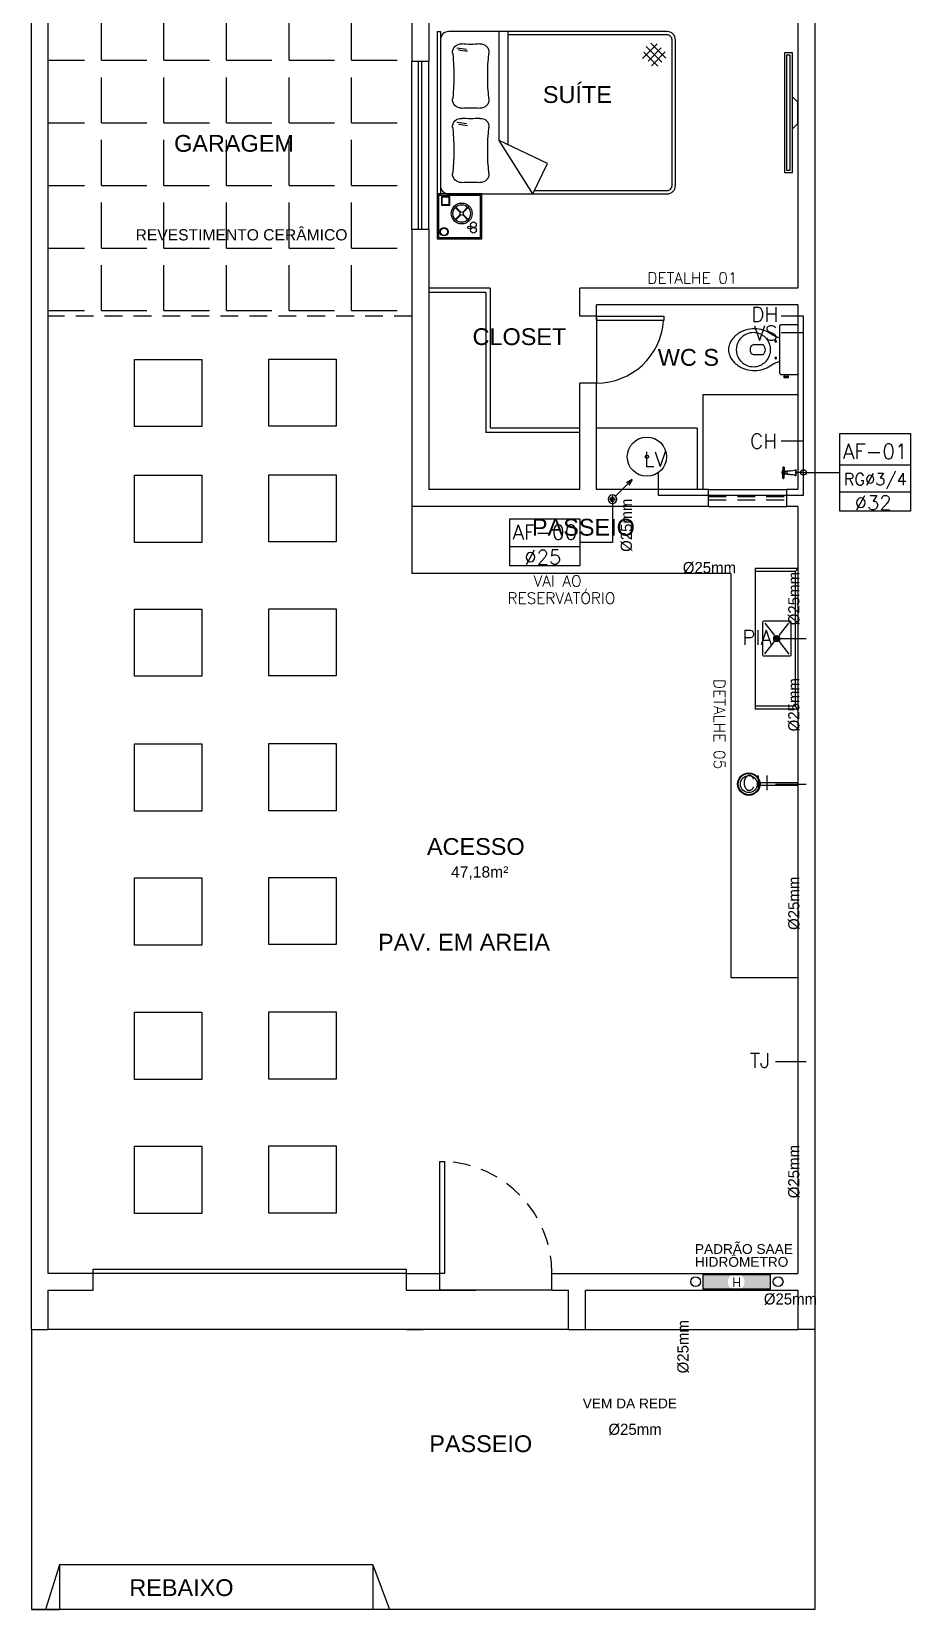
# Model space of a CAD drawing. Header units: millimetres. Extents: x 1936 to 2253, y 326 to 453.
# Drawn here: x 2082.61 to 2090.46, y 336.97 to 351.06 of the extents above; entities that cross this region are included whole.
import ezdxf
from ezdxf.enums import TextEntityAlignment as Align

# ---------------------------------------------------------------- set-up
doc = ezdxf.new("R2010")
doc.units = ezdxf.units.MM
doc.header["$LTSCALE"] = 0.5
doc.linetypes.add('HIDDEN', pattern=[9.525, 6.35, -3.175])
for name, color, linetype in [('-HIDRO', 8, 'Continuous'), ('A-PEN-B', 5, 'Continuous'), ('A-PEN-W', 7, 'Continuous'), ('AF', 5, 'Continuous'), ('CONEXAO_AG_FRIA', 2, 'Continuous'), ('Diametro', 2, 'Continuous'), ('HID-TUBAF', 4, 'Continuous'), ('HID-TUBPRIMARIO', 5, 'Continuous'), ('HIDRO 01', 4, 'Continuous'), ('Prumadas_L', 1, 'Continuous'), ('Prumadas_Q', 3, 'Continuous'), ('Prumadas_T', 2, 'Continuous'), ('TEXTO', 7, 'Continuous')]:
    doc.layers.add(name, color=color, linetype=linetype)
doc.layers.add('COTAS', color=53, linetype='Continuous', lineweight=9)
doc.layers.add('E-TXT-W', color=7, linetype='Continuous', lineweight=20)
doc.styles.add('100-25', font='ROMANS.shx', dxfattribs={"height": 0.12})
doc.styles.add('CARIMBO_DADOS', font='arial.ttf', dxfattribs={"height": 0.1})
doc.styles.add('ROMANS', font='romans')
doc.dimstyles.new('COTAS_EXTERNAS', dxfattribs={"dimtxt": 0.1, "dimasz": 0.01, "dimexe": 0, "dimexo": 0, "dimgap": 0.07, "dimtad": 1, "dimzin": 5, "dimdsep": 46, "dimtxsty": 'CARIMBO_DADOS', "dimblk1": 'CIRCULOS', "dimblk2": 'CIRCULOS', "dimsah": 1, "dimcen": 0, "dimse1": 1, "dimse2": 1, "dimclrd": 8, "dimclre": 8, "dimclrt": 230, "dimadec": 0, "dimazin": 0, "dimtfac": 100, "dimtix": 1, "dimtmove": 2, "dimatfit": 3, "dimldrblk": 'CIRCULOS', "dimfxl": 1, "dimtolj": 1, "dimtzin": 5, "dimarcsym": 0})

# ---------------------------------------------------------------- blocks, each defined once
blk = doc.blocks.new('DGDG')
at = {"layer": 'HIDRO 01', "color": 4}
for p, q in [((-0.026, 0.078), (-0.026, 0.081)), ((0, 0.081), (-0.026, 0.081)), ((0, 0.078), (-0.026, 0.078)), ((-0.016, 0), (-0.016, 0.027)), ((0, 0), (-0.016, 0)), ((-0.011, 0), (-0.011, -0.016)), ((0.026, 0.081), (0, 0.081)), ((0.026, 0.078), (0, 0.078)), ((0.016, 0), (0, 0)), ((0.011, 0), (0.011, -0.016)), ((0.016, 0.027), (0.016, 0)), ((0.026, 0.081), (0.026, 0.078)), ((-0.051, -0.028), (-0.051, -0.032)), ((-0.051, -0.032), (-0.051, -0.036)), ((-0.049, -0.027), (-0.022, -0.027)), ((-0.049, -0.037), (-0.02, -0.037)), ((-0.005, -0.027), (-0.023, -0.027)), ((-0.005, -0.037), (-0.021, -0.037)), ((-0.01, -0.016), (-0.015, -0.016)), ((-0.011, -0.04), (-0.015, -0.04)), ((0, -0.04), (-0.011, -0.04)), ((0, -0.016), (-0.01, -0.016)), ((0, -0.027), (-0.005, -0.027)), ((-0.005, -0.037), (0, -0.037)), ((0.01, -0.016), (0, -0.016)), ((0.005, -0.027), (0, -0.027)), ((0, -0.037), (0.005, -0.037)), ((0.011, -0.04), (0, -0.04)), ((0.005, -0.027), (0.022, -0.027)), ((0.005, -0.037), (0.021, -0.037)), ((0.015, -0.016), (0.01, -0.016)), ((0.015, -0.04), (0.011, -0.04)), ((0.015, -0.04), (0.015, -0.04)), ((0.049, -0.037), (0.02, -0.037)), ((0.049, -0.027), (0.022, -0.027)), ((0.028, -0.027), (0.023, -0.027)), ((0.023, -0.037), (0.028, -0.037)), ((0.033, -0.027), (0.028, -0.027)), ((0.028, -0.037), (0.033, -0.037)), ((0.051, -0.028), (0.051, -0.032)), ((0.051, -0.036), (0.051, -0.032))]:
    blk.add_line(p, q, dxfattribs=at)
for points in [[(-0.015, -0.016), (-0.015, -0.018), (-0.015, -0.019), (-0.016, -0.022)], [(0.015, -0.016), (0.015, -0.018), (0.015, -0.019), (0.016, -0.022)]]:
    blk.add_lwpolyline(points, dxfattribs=at)
at = {"layer": 'HIDRO 01', "color": 4, "extrusion": (0, 0, -1)}
for centre, radius, start, end in [((0.083, 0.04), 0.0678, 146.3582, 191.4507), ((-0.083, 0.04), 0.0678, 348.5496, 33.642), ((0.049, -0.036), 0.00125, 270, 0), ((0.034, -0.032), 0.005, 0.0182, 89.9818), ((0.034, -0.032), 0.005, 270.026, 359.974), ((0.024, -0.032), 0.005, 90.0183, 179.9819), ((0.024, -0.032), 0.005, 180.0183, 269.9819), ((0.023, -0.02), 0.00688, 192.3599, 270), ((0.021, -0.044), 0.00688, 91.2368, 146.379), ((0.013, -0.041), 0.001, 10.0948, 90), ((0.013, -0.041), 0.000999, 290.1219, 10.1124), ((0, -0.005), 0.0398, 269.9957, 290.1363), ((0.005, -0.032), 0.005, 0.0182, 89.9818), ((0.005, -0.032), 0.005, 270.026, 359.974), ((-0.005, -0.032), 0.005, 90.0183, 179.9819), ((-0.005, -0.032), 0.005, 180.0183, 269.9819), ((-0.021, -0.044), 0.00688, 33.6059, 90), ((-0.023, -0.02), 0.00688, 269.9998, 347.6433), ((-0.023, -0.032), 0.005, 0.0182, 89.9818), ((-0.023, -0.032), 0.005, 270.026, 359.974), ((-0.033, -0.032), 0.005, 90.0183, 179.9819), ((-0.033, -0.032), 0.005, 180.0183, 269.9819), ((-0.049, -0.028), 0.00125, 90, 180)]:
    blk.add_arc(centre, radius, start, end, dxfattribs=at)
at = {"layer": 'HIDRO 01', "color": 4}
for centre, radius, start, end in [((-0.049, -0.028), 0.00125, 89.9989, 180), ((-0.015, -0.04), 0.000126, 213.8845, 269.9151), ((0, -0.005), 0.0398, 269.994, 290.1389), ((0.013, -0.041), 0.001, 10.0721, 90.0034), ((0.013, -0.041), 0.001, 290.1271, 10.0763), ((0.015, -0.04), 0.000125, 296.7174, 326.3559), ((0.049, -0.036), 0.00125, 269.9983, 0)]:
    blk.add_arc(centre, radius, start, end, dxfattribs=at)
blk = doc.blocks.new('H')
at = {"layer": 'HID-TUBPRIMARIO'}
h = blk.add_hatch(color=256, dxfattribs=at)
h.paths.add_polyline_path([(-0.036, 0.062), (-0.303, 0.062), (-0.303, -0.068), (-0.035, -0.068, -0.270224), (-0.073, -0.002, -0.265974)])
h.paths.add_polyline_path([(0.297, 0.062), (0.04, 0.062, -0.265974), (0.077, -0.002, -0.270224), (0.039, -0.068), (0.297, -0.068)])
blk.add_lwpolyline([(-0.303, -0.068), (-0.303, 0.062), (0.297, 0.062), (0.297, -0.068)], close=True, dxfattribs=at)
for centre in [(-0.373, -0.005), (0.365, -0.005)]:
    blk.add_circle(centre, 0.0436, dxfattribs=at)
at = {"layer": 'HID-TUBPRIMARIO', "style": '100-25'}
blk.add_text('H', height=0.084, dxfattribs=at).set_placement((-0.042, -0.043))
blk = doc.blocks.new('*U35', base_point=(660.7, 276.2))
for p, q in [((663.5, 278.9), (678.4, 293.9)), ((678.4, 293.9), (673.3, 290.8)), ((678.4, 293.9), (675.4, 288.7))]:
    blk.add_line(p, q)
blk.add_circle((660.7, 276.2), 3.87)
blk = doc.blocks.new('CIRCULOS')
at = {"layer": 'COTAS'}
for p, q in [((-4, 0), (4, 0)), ((0, 4), (0, -4))]:
    blk.add_line(p, q, dxfattribs=at)
for radius in [2, 1]:
    blk.add_circle((0, 0), radius, dxfattribs=at)
blk = doc.blocks.new('CamaCasal03')
at = {"layer": '-HIDRO'}
for p, q in [((0, 0.725), (0.03, 0.725)), ((0, -0.725), (0, 0.725)), ((0.03, -0.725), (0.03, 0.725)), ((0.856, 0.725), (0.556, 0.249)), ((0.856, 0.725), (0.987, 0.455)), ((0.987, 0.455), (0.556, 0.249)), ((0.636, 0.287), (0.636, -0.725)), ((0.556, 0.249), (0.556, -0.725)), ((1.973, -0.416), (1.849, -0.54)), ((2.039, -0.543), (1.915, -0.419)), ((1.968, -0.614), (1.837, -0.483)), ((2.009, -0.451), (1.869, -0.591)), ((2.003, -0.579), (1.885, -0.46)), ((2.044, -0.486), (1.91, -0.62)), ((0, -0.725), (0.03, -0.725))]:
    blk.add_line(p, q, dxfattribs=at)
for points in [[(0.03, 0.65, -0.414214), (0.105, 0.725), (2.055, 0.725, -0.414214), (2.13, 0.65), (2.13, -0.65, -0.414214), (2.055, -0.725), (0.105, -0.725, -0.414214), (0.03, -0.65)], [(0.871, 0.695), (2.055, 0.695, -0.414214), (2.1, 0.65), (2.1, -0.65, -0.414214), (2.055, -0.695), (0.636, -0.695, -0.260729)]]:
    blk.add_lwpolyline(points, format="xyb", dxfattribs=at)
for centre, radius, start, end in [((0.213, 0.548), 0.075, 84.8272, 186.0456), ((0.301, 1.518), 0.899, 264.8272, 275.1728), ((0.389, 0.548), 0.075, 353.9544, 95.1728), ((-1.786, 0.337), 1.936, 353.9544, 6.0456), ((2.388, 0.337), 1.936, 173.9544, 186.0456), ((0.213, 0.125), 0.075, 173.9544, 275.1728), ((0.351, -0.795), 0.899, 95.5534, 101.228), ((0.367, -0.777), 0.899, 96.1446, 101.228), ((0.301, -0.845), 0.899, 84.8272, 95.1728), ((0.389, 0.125), 0.075, 264.8272, 6.0456), ((0.213, -0.116), 0.075, 84.8272, 186.0456), ((-1.786, -0.328), 1.936, 353.9544, 6.0456), ((0.301, 0.854), 0.899, 264.8272, 275.1728), ((0.389, -0.116), 0.075, 353.9544, 95.1728), ((2.388, -0.328), 1.936, 173.9544, 186.0456), ((0.213, -0.54), 0.075, 173.9544, 275.1728), ((0.367, -1.442), 0.899, 96.1446, 101.228), ((0.389, -0.54), 0.075, 264.8272, 6.0456), ((0.351, -1.459), 0.899, 95.5534, 101.228), ((0.301, -1.509), 0.899, 84.8272, 95.1728)]:
    blk.add_arc(centre, radius, start, end, dxfattribs=at)
blk = doc.blocks.new('MesaCanto01')
at = {"layer": '-HIDRO'}
for points in [[(0, -0.4), (0.4, -0.4), (0.4, 0), (0, 0)], [(0.012, -0.388), (0.387, -0.388), (0.387, -0.013), (0.012, -0.013)], [(0.043, -0.095), (0.107, -0.095), (0.107, -0.03), (0.043, -0.03)]]:
    blk.add_lwpolyline(points, close=True, dxfattribs=at)
for points in [[(0.038, -0.1), (0.113, -0.1), (0.113, -0.025), (0.038, -0.025), (0.038, -0.1)], [(0.207, -0.166), (0.163, -0.122)], [(0.212, -0.162), (0.167, -0.118)], [(0.229, -0.162), (0.273, -0.118)], [(0.233, -0.166), (0.278, -0.122)], [(0.163, -0.228), (0.207, -0.184)], [(0.167, -0.232), (0.212, -0.188)], [(0.273, -0.232), (0.229, -0.188)], [(0.278, -0.228), (0.233, -0.184)]]:
    blk.add_lwpolyline(points, dxfattribs=at)
for centre, radius in [((0.22, -0.175), 0.0937), ((0.22, -0.175), 0.0781), ((0.22, -0.175), 0.0156), ((0.325, -0.275), 0.025), ((0.062, -0.338), 0.0375), ((0.062, -0.338), 0.0325), ((0.288, -0.3), 0.0125), ((0.325, -0.325), 0.025)]:
    blk.add_circle(centre, radius, dxfattribs=at)
blk = doc.blocks.new('Bacia01cx')
at = {"layer": '-HIDRO'}
for p, q in [((0.124, -0.237), (0.088, -0.237)), ((0.088, -0.237), (0.088, -0.253)), ((0.088, -0.253), (0.106, -0.253)), ((0.091, -0.225), (0.091, -0.237)), ((0.106, -0.253), (0.124, -0.253)), ((0.121, -0.237), (0.121, -0.225)), ((0.124, -0.253), (0.124, -0.237))]:
    blk.add_line(p, q, dxfattribs=at)
for points in [[(0, 0), (0, -0.207, 0.418036), (0.018, -0.225), (0.143, -0.225, 0.424217), (0.163, -0.207), (0.163, 0.207, 0.430132), (0.143, 0.225), (0.121, 0.225), (0.091, 0.225), (0.018, 0.225, 0.418036), (0, 0.207)], [(0.244, 0, -0.18052), (0.282, 0.1, -0.167158), (0.367, 0.149, -0.1), (0.427, 0.149, -0.096291), (0.477, 0.13, -0.13332), (0.527, 0.081, -0.150886), (0.551, 0, -0.150886), (0.527, -0.081, -0.13332), (0.477, -0.13, -0.096291), (0.427, -0.149, -0.1), (0.367, -0.149, -0.167158), (0.282, -0.1, -0.18052)], [(0.419, 0.03, 0.276984), (0.397, 0.045), (0.312, 0.045, 0.393258), (0.312, -0.045), (0.397, -0.045, 0.276984), (0.419, -0.03, 0.2)]]:
    blk.add_lwpolyline(points, format="xyb", close=True, dxfattribs=at)
blk.add_lwpolyline([(0.163, 0.103), (0.187, 0.111, 0.060779), (0.22, 0.127, -0.06199), (0.277, 0.161, -0.067868), (0.347, 0.183, -0.08648), (0.427, 0.184, -0.085166), (0.507, 0.159, -0.098298), (0.582, 0.1, -0.182004), (0.62, 0, -0.182004), (0.582, -0.1, -0.098298), (0.507, -0.159, -0.085166), (0.427, -0.184, -0.08648), (0.347, -0.183, -0.067868), (0.277, -0.161, -0.06199), (0.22, -0.127, 0.060779), (0.187, -0.111), (0.163, -0.103)], format="xyb", dxfattribs=at)
for centre in [(0.198, 0.075), (0.198, -0.075)]:
    blk.add_circle(centre, 0.0075, dxfattribs=at)

msp = doc.modelspace()

# ---------------------------------------------------------------- hatches: boundary and pattern name
at = {"layer": '-HIDRO', "ltscale": 0.05}
h = msp.add_hatch(dxfattribs=at)
h.set_pattern_fill('ANGLE', color=256, scale=0.08, style=0)
h.set_pattern_definition([(0, (-2154.15036, 180.9292), (0, 0.5588), [0.4064, -0.1524]), (90, (-2154.15036, 180.9292), (-0.5588, 3e-17), [0.4064, -0.1524])])
h.paths.add_polyline_path([(2082.755, 351.321), (2086.005, 351.321), (2086.005, 348.521), (2082.755, 348.521)])

# ---------------------------------------------------------------- linework, layer by layer
for p, q in [((2082.605, 339.471), (2082.605, 364.471)), ((2089.605, 364.471), (2089.605, 339.471)), ((2082.755, 339.971), (2082.755, 358.221)), ((2086.155, 352.371), (2086.155, 350.795)), ((2089.455, 352.371), (2089.455, 348.771)), ((2086.005, 351.321), (2086.005, 350.795)), ((2086.155, 350.795), (2086.005, 350.795)), ((2086.005, 349.295), (2086.005, 350.795)), ((2086.065, 349.295), (2086.065, 350.795)), ((2086.095, 349.295), (2086.095, 350.795)), ((2086.155, 349.295), (2086.155, 350.795)), ((2086.005, 349.295), (2086.005, 346.821)), ((2086.155, 349.295), (2086.005, 349.295)), ((2086.155, 349.295), (2086.155, 346.971)), ((2086.705, 348.771), (2086.155, 348.771)), ((2086.705, 348.771), (2086.705, 347.521)), ((2087.505, 348.521), (2087.505, 348.771)), ((2089.455, 348.771), (2087.505, 348.771)), ((2086.665, 348.731), (2086.155, 348.731)), ((2086.665, 348.731), (2086.665, 347.481)), ((2087.655, 348.521), (2087.655, 348.621)), ((2089.455, 348.621), (2087.655, 348.621)), ((2089.455, 348.621), (2089.455, 346.971)), ((2087.655, 348.521), (2087.505, 348.521)), ((2087.655, 348.521), (2087.655, 347.921)), ((2087.505, 346.971), (2087.505, 347.921)), ((2087.655, 347.921), (2087.505, 347.921)), ((2087.655, 346.971), (2087.655, 347.921)), ((2088.605, 347.821), (2088.605, 346.971)), ((2088.605, 347.821), (2089.455, 347.821)), ((2087.505, 347.481), (2086.665, 347.481)), ((2087.505, 347.521), (2086.705, 347.521)), ((2088.555, 347.521), (2087.655, 347.521)), ((2088.555, 347.521), (2088.555, 346.971)), ((2087.505, 346.971), (2086.155, 346.971)), ((2088.655, 346.971), (2087.655, 346.971)), ((2088.655, 346.821), (2088.655, 346.971)), ((2088.655, 346.971), (2089.355, 346.971)), ((2089.455, 346.971), (2089.355, 346.971)), ((2089.355, 346.821), (2089.355, 346.971)), ((2088.655, 346.821), (2086.005, 346.821)), ((2086.005, 346.821), (2086.005, 346.221)), ((2088.655, 346.821), (2089.355, 346.821)), ((2089.455, 346.821), (2089.355, 346.821)), ((2089.455, 346.821), (2089.455, 339.971)), ((2088.855, 346.221), (2086.005, 346.221)), ((2088.855, 346.221), (2088.855, 342.615)), ((2088.855, 342.615), (2089.455, 342.615)), ((2083.155, 339.971), (2082.755, 339.971)), ((2083.155, 339.821), (2083.155, 339.971)), ((2087.555, 339.971), (2089.455, 339.971)), ((2082.755, 339.471), (2082.755, 339.821)), ((2087.555, 339.821), (2089.455, 339.821)), ((2089.455, 339.821), (2089.455, 339.471)), ((2082.605, 339.471), (2082.755, 339.471)), ((2082.605, 339.471), (2082.605, 336.971)), ((2082.605, 339.471), (2082.605, 336.971)), ((2087.405, 339.471), (2087.555, 339.471)), ((2087.555, 339.471), (2089.455, 339.471)), ((2089.605, 339.471), (2089.455, 339.471)), ((2089.605, 339.471), (2089.605, 336.971)), ((2089.605, 339.471), (2089.605, 336.971)), ((2082.855, 337.371), (2082.73, 336.971)), ((2085.655, 337.371), (2082.855, 337.371)), ((2082.855, 337.371), (2082.855, 336.971)), ((2085.655, 337.371), (2085.655, 336.971)), ((2085.655, 337.371), (2085.805, 336.971)), ((2089.605, 336.971), (2082.605, 336.971)), ((2089.605, 336.971), (2082.605, 336.971)), ((2082.605, 336.971), (2082.855, 336.971))]:
    msp.add_line(p, q, dxfattribs=at)
at = {"layer": '-HIDRO'}
for p, q in [((2089.405, 350.48), (2089.455, 350.432)), ((2089.455, 350.242), (2089.455, 350.432)), ((2089.405, 350.193), (2089.455, 350.242)), ((2089.072, 346.266), (2089.072, 345.012)), ((2089.455, 346.266), (2089.072, 346.266)), ((2089.431, 346.241), (2089.072, 346.241)), ((2089.431, 346.241), (2089.455, 346.266)), ((2089.431, 346.241), (2089.431, 345.036)), ((2089.455, 346.266), (2089.455, 345.012)), ((2089.159, 345.78), (2089.245, 345.668)), ((2089.287, 345.668), (2089.373, 345.78)), ((2089.16, 345.505), (2089.245, 345.614)), ((2089.287, 345.614), (2089.373, 345.503)), ((2089.431, 345.036), (2089.072, 345.036)), ((2089.455, 345.012), (2089.072, 345.012)), ((2089.431, 345.036), (2089.455, 345.012)), ((2089.455, 344.352), (2089.116, 344.352)), ((2089.116, 344.332), (2089.455, 344.332)), ((2089.455, 344.332), (2089.455, 344.352))]:
    msp.add_line(p, q, dxfattribs=at)
at = {"layer": '-HIDRO', "linetype": 'HIDDEN', "ltscale": 0.05}
for p, q in [((2086.005, 348.521), (2082.755, 348.521)), ((2088.655, 346.911), (2089.355, 346.911)), ((2088.655, 346.881), (2089.355, 346.881))]:
    msp.add_line(p, q, dxfattribs=at)
at = {"layer": '-HIDRO', "ltscale": 0.1}
for p, q in [((2083.155, 339.971), (2083.155, 339.971)), ((2085.955, 339.971), (2086.255, 339.971)), ((2085.955, 339.971), (2085.955, 339.821)), ((2086.255, 339.821), (2086.255, 339.971)), ((2087.255, 339.971), (2087.555, 339.971)), ((2087.255, 339.821), (2087.255, 339.971)), ((2082.755, 339.821), (2083.155, 339.821)), ((2085.955, 339.821), (2086.576, 339.821)), ((2087.255, 339.821), (2086.255, 339.821)), ((2087.255, 339.821), (2087.405, 339.821)), ((2087.405, 339.471), (2087.405, 339.821)), ((2087.555, 339.471), (2087.555, 339.821)), ((2087.405, 339.471), (2082.755, 339.471)), ((2085.955, 339.471), (2086.105, 339.471))]:
    msp.add_line(p, q, dxfattribs=at)
at = {"layer": '-HIDRO'}
for points in [[(2089.405, 350.871), (2089.334, 350.871), (2089.334, 349.803), (2089.405, 349.803)], [(2089.385, 350.851), (2089.354, 350.851), (2089.354, 349.823), (2089.385, 349.823)]]:
    msp.add_lwpolyline(points, close=True, dxfattribs=at)
at = {"layer": '-HIDRO', "ltscale": 0.05}
for points in [[(2087.655, 348.521), (2088.255, 348.521), (2088.255, 348.481), (2087.655, 348.481)], [(2084.127, 347.534), (2083.527, 347.534), (2083.527, 348.134), (2084.127, 348.134)], [(2085.327, 347.537), (2084.727, 347.537), (2084.727, 348.137), (2085.327, 348.137)], [(2084.127, 346.5), (2083.527, 346.5), (2083.527, 347.1), (2084.127, 347.1)], [(2085.327, 346.504), (2084.727, 346.504), (2084.727, 347.104), (2085.327, 347.104)], [(2084.127, 345.304), (2083.527, 345.304), (2083.527, 345.904), (2084.127, 345.904)], [(2085.327, 345.308), (2084.727, 345.308), (2084.727, 345.908), (2085.327, 345.908)], [(2084.127, 344.1), (2083.527, 344.1), (2083.527, 344.7), (2084.127, 344.7)], [(2085.327, 344.104), (2084.727, 344.104), (2084.727, 344.704), (2085.327, 344.704)], [(2084.127, 342.904), (2083.527, 342.904), (2083.527, 343.504), (2084.127, 343.504)], [(2085.327, 342.908), (2084.727, 342.908), (2084.727, 343.508), (2085.327, 343.508)], [(2084.127, 341.704), (2083.527, 341.704), (2083.527, 342.304), (2084.127, 342.304)], [(2085.327, 341.708), (2084.727, 341.708), (2084.727, 342.308), (2085.327, 342.308)], [(2084.127, 340.508), (2083.527, 340.508), (2083.527, 341.108), (2084.127, 341.108)], [(2085.327, 340.511), (2084.727, 340.511), (2084.727, 341.111), (2085.327, 341.111)]]:
    msp.add_lwpolyline(points, close=True, dxfattribs=at)
at = {"layer": '-HIDRO'}
msp.add_lwpolyline([(2089.14, 345.676), (2089.14, 345.786, -0.414214), (2089.152, 345.799), (2089.379, 345.799, -0.414214), (2089.392, 345.786), (2089.392, 345.496, -0.414214), (2089.379, 345.484), (2089.152, 345.484, -0.414214), (2089.14, 345.496), (2089.14, 345.676)], format="xyb", dxfattribs=at)
at = {"layer": '-HIDRO', "ltscale": 0.1}
for points in [[(2086.295, 340.971), (2086.295, 339.971), (2086.255, 339.971), (2086.255, 340.971)], [(2085.955, 339.971), (2083.155, 339.971), (2083.155, 340.011), (2085.955, 340.011)]]:
    msp.add_lwpolyline(points, close=True, dxfattribs=at)
at = {"layer": '-HIDRO', "ltscale": 0.05}
for radius in [0.175, 0.015]:
    msp.add_circle((2088.105, 347.265), radius, dxfattribs=at)
at = {"layer": '-HIDRO'}
for centre, radius in [((2089.266, 345.641), 0.0272), ((2089.266, 345.641), 0.0167), ((2089.266, 345.641), 0.0102), ((2089.016, 344.342), 0.1), ((2089.016, 344.342), 0.095), ((2089.016, 344.342), 0.0758)]:
    msp.add_circle(centre, radius, dxfattribs=at)
at = {"layer": '-HIDRO', "ltscale": 0.05}
msp.add_arc((2087.655, 348.523), 0.601, 270, 356.0501, dxfattribs=at)
at = {"layer": '-HIDRO', "linetype": 'HIDDEN', "ltscale": 0.05}
msp.add_arc((2086.255, 339.971), 1.001, 0, 87.6617, dxfattribs=at)
at = {"layer": 'A-PEN-B'}
msp.add_line((2089.505, 347.125), (2089.434, 347.125), dxfattribs=at)
msp.add_circle((2089.505, 347.125), 0.025, dxfattribs=at)
at = {"layer": 'AF'}
for p, q in [((2089.505, 348.521), (2089.305, 348.521)), ((2089.505, 346.921), (2089.505, 348.521)), ((2089.505, 348.371), (2089.305, 348.371)), ((2089.505, 347.405), (2089.305, 347.405)), ((2088.205, 347.121), (2088.205, 346.921)), ((2088.205, 346.921), (2089.505, 346.921))]:
    msp.add_line(p, q, dxfattribs=at)
at = {"layer": 'AF', "color": 5}
for p, q in [((2089.255, 345.641), (2089.53, 345.641)), ((2089.255, 344.342), (2089.53, 344.342)), ((2089.255, 341.864), (2089.53, 341.864))]:
    msp.add_line(p, q, dxfattribs=at)
at = {"layer": 'Prumadas_L'}
for p, q in [((2089.83, 347.192), (2090.461, 347.192)), ((2089.505, 347.125), (2089.83, 347.125)), ((2089.83, 346.95), (2090.461, 346.95)), ((2086.878, 346.464), (2087.509, 346.464))]:
    msp.add_line(p, q, dxfattribs=at)
at = {"layer": 'Prumadas_Q'}
for points in [[(2089.83, 347.471), (2090.461, 347.471), (2090.461, 346.778), (2089.83, 346.778)], [(2086.878, 346.293), (2087.509, 346.293), (2087.509, 346.706), (2086.878, 346.706)]]:
    msp.add_lwpolyline(points, close=True, dxfattribs=at)

# ---------------------------------------------------------------- block references
at = {"layer": '-HIDRO', "xscale": -1, "rotation": 180}
msp.add_blockref('CamaCasal03', (2086.23, 350.337), dxfattribs=at)
at = {"layer": '-HIDRO'}
msp.add_blockref('MesaCanto01', (2086.23, 349.612), dxfattribs=at)
at = {"layer": '-HIDRO', "xscale": -1}
msp.add_blockref('Bacia01cx', (2089.455, 348.221), dxfattribs=at)
at = {"layer": 'AF', "color": 1, "ltscale": 0.075, "xscale": 0.9899999999979627, "yscale": 0.9899999999979627, "zscale": 0.99, "rotation": 270}
msp.add_blockref('DGDG', (2089.358, 347.122), dxfattribs=at)
at = {"layer": 'CONEXAO_AG_FRIA', "xscale": -0.01000000000021828, "yscale": 0.009999999999990905, "rotation": 270}
msp.add_blockref('*U35', (2087.797, 346.885), dxfattribs=at)
at = {"layer": 'HID-TUBAF', "rotation": 180}
msp.add_blockref('H', (2088.905, 339.893), dxfattribs=at)

# ---------------------------------------------------------------- texts
at = {"layer": '-HIDRO', "attachment_point": 5, "style": 'CARIMBO_DADOS'}
for s, insert, char_height in [('SUÍTE', (2087.484, 350.498), 0.15), ('GARAGEM ', (2084.415, 350.062), 0.15), ('REVESTIMENTO CERÂMICO', (2084.482, 349.246), 0.1), ('CLOSET', (2086.966, 348.336), 0.15), ('WC S', (2088.476, 348.151), 0.15), ('PASSEIO', (2087.538, 346.634), 0.15), ('ACESSO', (2086.576, 343.783), 0.15), ('47,18m²', (2086.611, 343.548), 0.1), ('PAV. EM AREIA', (2086.471, 342.93), 0.15), ('PASSEIO', (2086.62, 338.45), 0.15), ('REBAIXO', (2083.945, 337.165), 0.15)]:
    msp.add_mtext(s, dxfattribs=dict(at, insert=insert, char_height=char_height))
at = {"layer": 'Diametro', "style": 'ROMANS'}
for s, rotation, p in [('DETALHE 01', 0, (2088.512, 348.811)), ('VAI AO', 0, (2087.307, 346.105)), (' RESERVATÓRIO', 0, (2087.307, 345.952)), ('DETALHE 05', 270, (2088.704, 344.877))]:
    msp.add_text(s, height=0.1, rotation=rotation, dxfattribs=at).set_placement(p, align=Align.CENTER)
at = {"layer": 'E-TXT-W', "style": 'CARIMBO_DADOS'}
for s, p in [('PADRÃO SAAE', (2088.534, 340.146)), ('HIDRÔMETRO', (2088.534, 340.031)), ('VEM DA REDE ', (2087.532, 338.767))]:
    msp.add_text(s, height=0.0875, rotation=360, dxfattribs=at).set_placement(p)
at = {"layer": 'Prumadas_T', "style": 'ROMANS'}
for s, rotation, p in [('DH', 0, (2089.038, 348.471)), ('VS', 0, (2089.06, 348.304)), ('CH', 0, (2089.027, 347.339)), ('LV', 0, (2088.078, 347.179)), ('PIA', 360, (2088.957, 345.584)), ('CH', 360, (2088.958, 344.286)), ('TJ', 360, (2089.026, 341.807))]:
    msp.add_text(s, height=0.131, rotation=rotation, dxfattribs=at).set_placement(p)
for s, height, p in [('AF-01', 0.1323, (2090.146, 347.247)), ('RG%%C3/4', 0.1058, (2090.146, 347.011)), ('%%C32', 0.1281, (2090.127, 346.79)), ('AF-00', 0.1323, (2087.194, 346.525)), ('%%C25', 0.1281, (2087.175, 346.304))]:
    msp.add_text(s, height=height, rotation=0, dxfattribs=at).set_placement(p, align=Align.CENTER)
at = {"layer": 'TEXTO'}
for p in [(2087.921, 346.653), (2089.418, 345.998), (2089.418, 345.05), (2089.418, 343.277), (2089.418, 340.881), (2089.418, 340.881), (2088.427, 339.317), (2088.427, 339.317)]:
    msp.add_text('Ø25mm', height=0.1, rotation=90, dxfattribs=at).set_placement(p, align=Align.MIDDLE_CENTER)
for p in [(2088.664, 346.275), (2088.664, 346.275), (2089.388, 339.744), (2087.999, 338.58)]:
    msp.add_text('Ø25mm', height=0.1, dxfattribs=at).set_placement(p, align=Align.MIDDLE_CENTER)

# ---------------------------------------------------------------- leaders
at = {"layer": 'A-PEN-W'}
msp.add_leader([(2087.797, 346.885), (2087.797, 346.499), (2087.509, 346.499)], dimstyle='COTAS_EXTERNAS', override={"dimgap": 0.07, "dimtad": 0}, dxfattribs=at)

doc.saveas('drawing.dxf')
